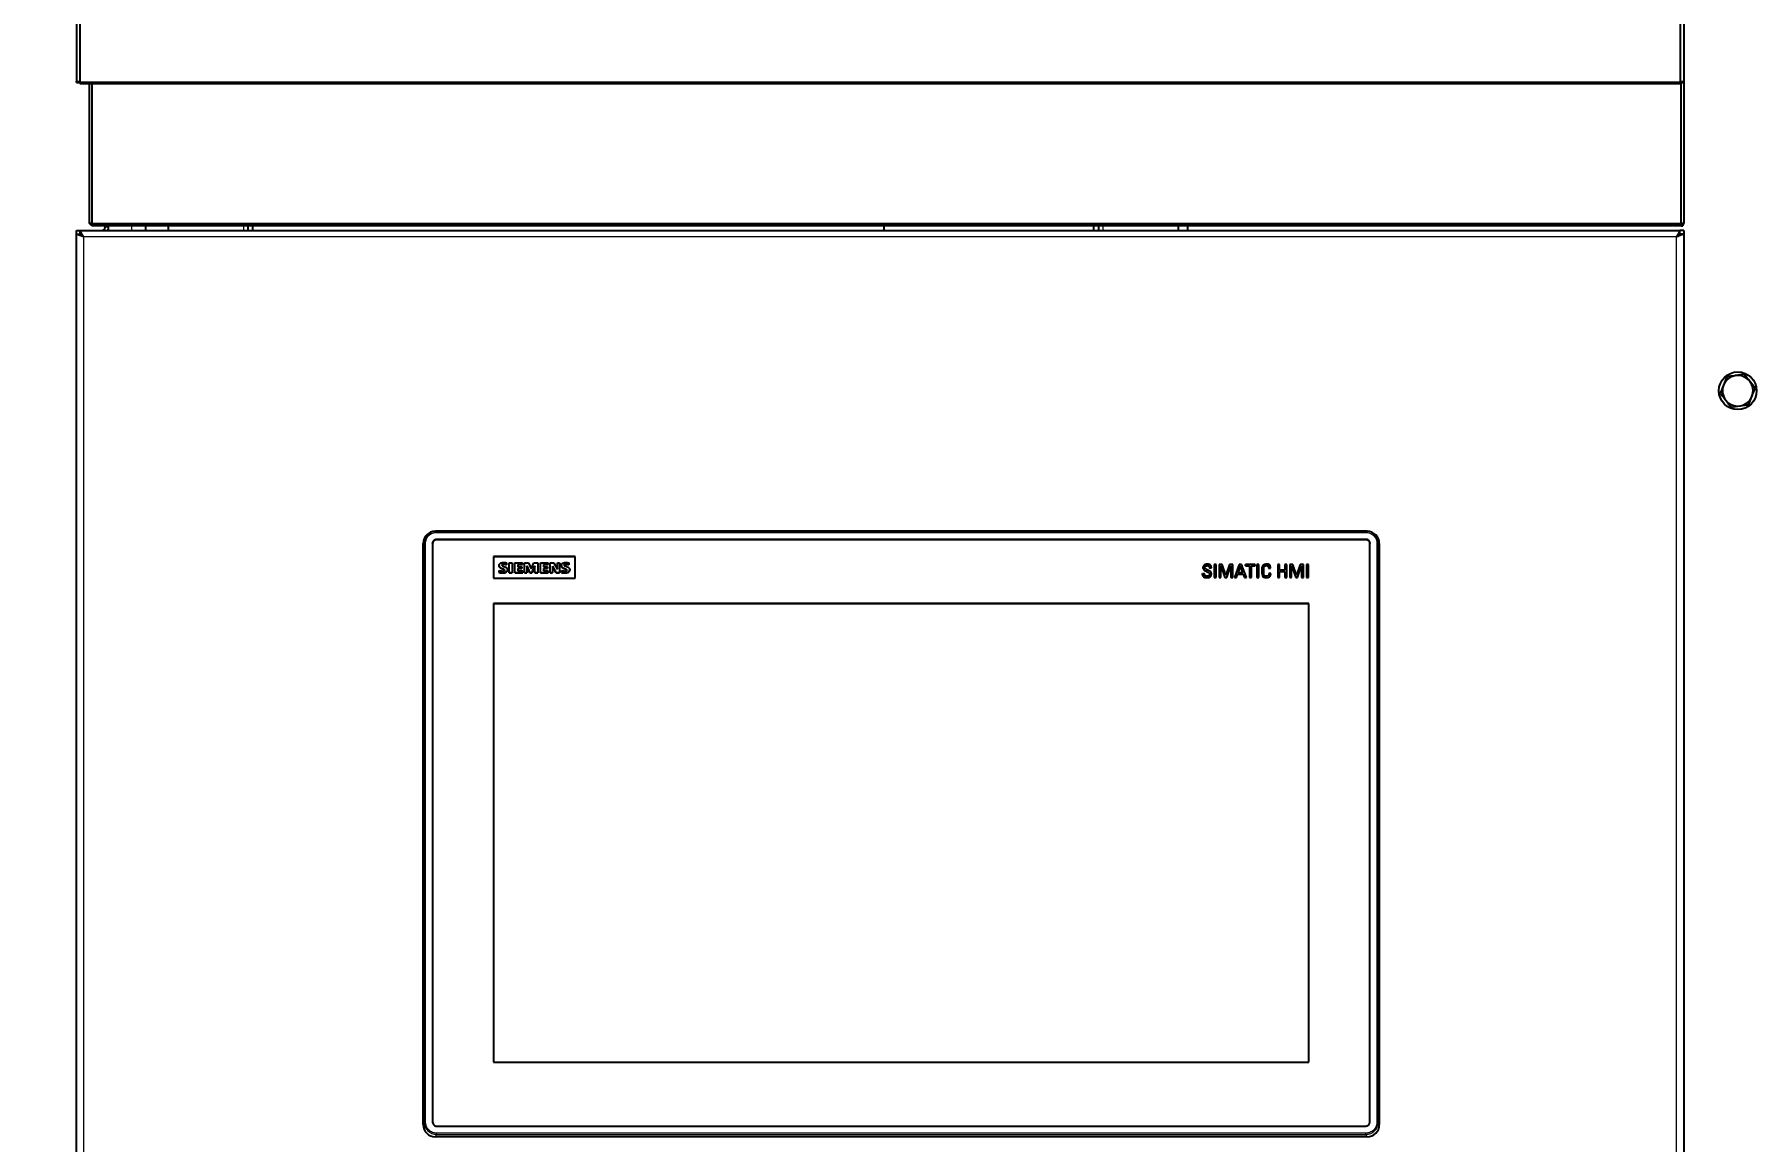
# Model space of a CAD drawing. Header units: millimetres. Extents: x -218071 to -203542, y 15363 to 51382.
# Drawn here: x -217997.2 to -217924, y 51255.2 to 51302.2 of the extents above; entities that cross this region are included whole.
import ezdxf

# ---------------------------------------------------------------- set-up
doc = ezdxf.new("R2010")
doc.units = ezdxf.units.MM
doc.header["$LTSCALE"] = 4
doc.layers.add('TPF-DIMENSIONS', color=3, linetype='Continuous')
doc.layers.add('TPF-EQUIPEMENT', color=7, linetype='Continuous')
doc.dimstyles.new('ISO-25', dxfattribs={"dimtxt": 2.5, "dimasz": 2, "dimexe": 1.25, "dimexo": 0.625, "dimtad": 1, "dimtxsty": 'Standard', "dimcen": -2.5, "dimclrt": 256, "dimadec": 0, "dimazin": 0, "dimtfac": 1, "dimtmove": 0, "dimatfit": 3, "dimfxl": 1, "dimarcsym": 0})

# ---------------------------------------------------------------- blocks, each defined once
blk = doc.blocks.new('*D683')
at = {"layer": 'Defpoints', "color": 0, "transparency": 16777216}
for p in [(-217983.006, 51382.036), (-218049.028, 51132.036), (-217978.57, 51132.036)]:
    blk.add_point(p, dxfattribs=at)
at = {"layer": 'TPF-DIMENSIONS', "color": 0, "lineweight": -2, "transparency": 16777216}
for p, q in [((-217983.631, 51382.036), (-218050.278, 51382.036)), ((-218049.028, 51380.036), (-218049.028, 51134.036)), ((-217979.195, 51132.036), (-218050.278, 51132.036))]:
    blk.add_line(p, q, dxfattribs=at)
at = {"layer": 'TPF-DIMENSIONS', "color": 0, "transparency": 16777216}
for points in [[(-218049.362, 51380.036), (-218048.695, 51380.036), (-218049.028, 51382.036)], [(-218049.362, 51134.036), (-218048.695, 51134.036), (-218049.028, 51132.036)]]:
    blk.add_solid(points, dxfattribs=at)
at = {"layer": 'TPF-DIMENSIONS', "transparency": 16777216, "insert": (-218052.153, 51258.036), "char_height": 2.5, "attachment_point": 2, "rotation": 90}
blk.add_mtext('250', dxfattribs=at)

msp = doc.modelspace()

# ---------------------------------------------------------------- linework, layer by layer
at = {"layer": 'TPF-EQUIPEMENT', "color": 7, "linetype": 'Continuous', "lineweight": 25, "transparency": 33554671}
for p, q in [((-217995.393, 51312.028), (-217995.393, 51300.179)), ((-217995.243, 51311.951), (-217995.243, 51300.149)), ((-217927.293, 51311.951), (-217927.293, 51300.149)), ((-217927.143, 51312.028), (-217927.143, 51300.179)), ((-217995.393, 51300.132), (-217995.393, 51300.179)), ((-217995.393, 51300.132), (-217995.243, 51300.132)), ((-217995.243, 51300.149), (-217995.243, 51300.079)), ((-217995.243, 51300.079), (-217927.293, 51300.079)), ((-217994.843, 51294.136), (-217994.843, 51300.079)), ((-217994.743, 51300.079), (-217994.743, 51294.136)), ((-217927.293, 51300.149), (-217927.293, 51300.079)), ((-217927.293, 51300.132), (-217927.143, 51300.132)), ((-217927.243, 51294.136), (-217927.243, 51300.132)), ((-217927.143, 51300.179), (-217927.143, 51300.132)), ((-217927.143, 51300.132), (-217927.143, 51294.136)), ((-217995.393, 51293.689), (-217995.393, 51293.839)), ((-217995.393, 51293.839), (-217995.229, 51293.839)), ((-217995.229, 51293.839), (-217927.307, 51293.839)), ((-217995.229, 51293.689), (-217995.229, 51293.839)), ((-217995.093, 51293.839), (-217995.093, 51293.84)), ((-217995.093, 51293.84), (-217994.881, 51293.84)), ((-217994.881, 51293.839), (-217994.881, 51293.84)), ((-217994.881, 51293.84), (-217992.636, 51293.84)), ((-217994.743, 51294.036), (-217994.843, 51294.136)), ((-217994.743, 51294.136), (-217994.843, 51294.136)), ((-217994.743, 51294.036), (-217994.743, 51294.136)), ((-217994.743, 51294.136), (-217927.243, 51294.136)), ((-217927.243, 51294.036), (-217994.743, 51294.036)), ((-217994.173, 51293.99), (-217994.173, 51294.036)), ((-217994.023, 51293.99), (-217994.023, 51294.036)), ((-217994.023, 51293.84), (-217994.023, 51293.99)), ((-217992.636, 51293.839), (-217992.636, 51293.84)), ((-217992.443, 51293.839), (-217992.443, 51294.036)), ((-217991.498, 51294.036), (-217991.498, 51293.839)), ((-217988.098, 51293.839), (-217988.098, 51294.036)), ((-217987.898, 51293.839), (-217987.898, 51294.036)), ((-217961.098, 51293.839), (-217961.098, 51294.036)), ((-217952.198, 51294.036), (-217952.198, 51293.839)), ((-217951.998, 51294.036), (-217951.998, 51293.839)), ((-217948.598, 51293.839), (-217948.598, 51294.036)), ((-217948.198, 51293.839), (-217948.198, 51294.036)), ((-217927.307, 51293.689), (-217927.307, 51293.839)), ((-217927.143, 51293.839), (-217927.307, 51293.839)), ((-217927.243, 51294.136), (-217927.243, 51294.036)), ((-217927.143, 51294.136), (-217927.243, 51294.136)), ((-217927.143, 51294.136), (-217927.243, 51294.036)), ((-217927.243, 51294.036), (-217927.179, 51294.036)), ((-217927.179, 51294.1), (-217927.179, 51294.036)), ((-217927.143, 51293.839), (-217927.143, 51293.689)), ((-217995.393, 51293.689), (-217995.229, 51293.689)), ((-217995.391, 51293.677), (-217995.393, 51293.675)), ((-217995.393, 51213.154), (-217995.393, 51293.675)), ((-217995.277, 51293.676), (-217995.388, 51293.678)), ((-217995.242, 51293.676), (-217995.277, 51293.676)), ((-217927.143, 51293.689), (-217927.307, 51293.689)), ((-217927.294, 51293.676), (-217927.26, 51293.676)), ((-217927.149, 51293.678), (-217927.26, 51293.676)), ((-217927.143, 51293.675), (-217927.146, 51293.677)), ((-217927.143, 51293.675), (-217927.143, 51213.154)), ((-217925.315, 51287.623), (-217925.453, 51287.274)), ((-217924.573, 51287.734), (-217924.944, 51287.679)), ((-217924.381, 51286.448), (-217924.244, 51286.797)), ((-217925.124, 51286.338), (-217924.753, 51286.393)), ((-217980.1, 51281.067), (-217980.15, 51281.067)), ((-217940.637, 51281.067), (-217980.1, 51281.067)), ((-217940.638, 51280.723), (-217980.098, 51280.723)), ((-217980.098, 51280.72), (-217940.638, 51280.72)), ((-217940.586, 51281.067), (-217940.637, 51281.067)), ((-217980.668, 51255.872), (-217980.668, 51280.551)), ((-217980.268, 51280.554), (-217980.268, 51255.977)), ((-217974.218, 51280.002), (-217977.678, 51280.002)), ((-217977.678, 51280.002), (-217977.678, 51279.083)), ((-217977.678, 51280.001), (-217974.218, 51280.001)), ((-217974.218, 51279.083), (-217974.218, 51280.002)), ((-217940.468, 51255.977), (-217940.468, 51280.554)), ((-217940.068, 51280.551), (-217940.068, 51255.872)), ((-217977.445, 51279.612), (-217977.445, 51279.609)), ((-217977.436, 51279.317), (-217977.436, 51279.403)), ((-217977.436, 51279.315), (-217977.436, 51279.317)), ((-217977.229, 51279.442), (-217977.229, 51279.441)), ((-217977.125, 51279.727), (-217977.125, 51279.644)), ((-217977.125, 51279.644), (-217977.125, 51279.643)), ((-217977.089, 51279.436), (-217977.089, 51279.439)), ((-217977.023, 51279.735), (-217976.89, 51279.735)), ((-217977.023, 51279.31), (-217977.023, 51279.735)), ((-217977.023, 51279.308), (-217977.023, 51279.31)), ((-217976.89, 51279.31), (-217977.023, 51279.31)), ((-217977.023, 51279.308), (-217976.89, 51279.308)), ((-217976.89, 51279.735), (-217976.89, 51279.31)), ((-217976.89, 51279.31), (-217976.89, 51279.308)), ((-217976.779, 51279.735), (-217976.446, 51279.735)), ((-217976.779, 51279.31), (-217976.779, 51279.735)), ((-217976.441, 51279.31), (-217976.779, 51279.31)), ((-217976.779, 51279.308), (-217976.779, 51279.31)), ((-217976.779, 51279.308), (-217976.441, 51279.308)), ((-217976.446, 51279.658), (-217976.651, 51279.658)), ((-217976.651, 51279.658), (-217976.651, 51279.562)), ((-217976.651, 51279.656), (-217976.446, 51279.656)), ((-217976.651, 51279.562), (-217976.472, 51279.562)), ((-217976.472, 51279.492), (-217976.651, 51279.492)), ((-217976.651, 51279.492), (-217976.651, 51279.392)), ((-217976.651, 51279.49), (-217976.472, 51279.49)), ((-217976.651, 51279.392), (-217976.441, 51279.392)), ((-217976.472, 51279.562), (-217976.472, 51279.492)), ((-217976.472, 51279.492), (-217976.472, 51279.49)), ((-217976.446, 51279.735), (-217976.446, 51279.658)), ((-217976.446, 51279.658), (-217976.446, 51279.656)), ((-217976.441, 51279.392), (-217976.441, 51279.31)), ((-217976.441, 51279.31), (-217976.441, 51279.308)), ((-217976.362, 51279.31), (-217976.362, 51279.735)), ((-217976.362, 51279.735), (-217976.195, 51279.735)), ((-217976.27, 51279.31), (-217976.362, 51279.31)), ((-217976.362, 51279.308), (-217976.362, 51279.31)), ((-217976.362, 51279.308), (-217976.27, 51279.308)), ((-217976.14, 51279.306), (-217976.27, 51279.6)), ((-217976.27, 51279.6), (-217976.27, 51279.31)), ((-217976.27, 51279.599), (-217976.14, 51279.304)), ((-217976.27, 51279.31), (-217976.27, 51279.308)), ((-217976.195, 51279.735), (-217976.08, 51279.468)), ((-217976.061, 51279.306), (-217976.14, 51279.306)), ((-217976.14, 51279.306), (-217976.14, 51279.304)), ((-217976.14, 51279.304), (-217976.061, 51279.304)), ((-217976.08, 51279.468), (-217975.962, 51279.735)), ((-217975.928, 51279.6), (-217976.061, 51279.306)), ((-217976.061, 51279.304), (-217975.928, 51279.599)), ((-217976.061, 51279.306), (-217976.061, 51279.304)), ((-217975.962, 51279.735), (-217975.803, 51279.735)), ((-217975.928, 51279.31), (-217975.928, 51279.6)), ((-217975.803, 51279.31), (-217975.928, 51279.31)), ((-217975.928, 51279.31), (-217975.928, 51279.308)), ((-217975.928, 51279.308), (-217975.803, 51279.308)), ((-217975.803, 51279.735), (-217975.803, 51279.31)), ((-217975.803, 51279.31), (-217975.803, 51279.308)), ((-217975.691, 51279.31), (-217975.691, 51279.735)), ((-217975.691, 51279.735), (-217975.358, 51279.735)), ((-217975.354, 51279.31), (-217975.691, 51279.31)), ((-217975.691, 51279.308), (-217975.691, 51279.31)), ((-217975.691, 51279.308), (-217975.354, 51279.308)), ((-217975.358, 51279.658), (-217975.563, 51279.658)), ((-217975.563, 51279.658), (-217975.563, 51279.562)), ((-217975.563, 51279.656), (-217975.358, 51279.656)), ((-217975.563, 51279.562), (-217975.385, 51279.562)), ((-217975.385, 51279.492), (-217975.563, 51279.492)), ((-217975.563, 51279.492), (-217975.563, 51279.392)), ((-217975.563, 51279.49), (-217975.385, 51279.49)), ((-217975.563, 51279.392), (-217975.354, 51279.392)), ((-217975.385, 51279.562), (-217975.385, 51279.492)), ((-217975.385, 51279.492), (-217975.385, 51279.49)), ((-217975.358, 51279.735), (-217975.358, 51279.658)), ((-217975.358, 51279.658), (-217975.358, 51279.656)), ((-217975.354, 51279.392), (-217975.354, 51279.31)), ((-217975.354, 51279.31), (-217975.354, 51279.308)), ((-217975.275, 51279.31), (-217975.275, 51279.735)), ((-217975.275, 51279.735), (-217975.125, 51279.735)), ((-217975.183, 51279.31), (-217975.275, 51279.31)), ((-217975.275, 51279.308), (-217975.275, 51279.31)), ((-217975.275, 51279.308), (-217975.183, 51279.308)), ((-217975.021, 51279.31), (-217975.183, 51279.591)), ((-217975.183, 51279.591), (-217975.183, 51279.31)), ((-217975.183, 51279.589), (-217975.021, 51279.308)), ((-217975.183, 51279.31), (-217975.183, 51279.308)), ((-217975.125, 51279.735), (-217974.968, 51279.459)), ((-217975.021, 51279.31), (-217975.021, 51279.308)), ((-217974.876, 51279.31), (-217975.021, 51279.31)), ((-217975.021, 51279.308), (-217974.876, 51279.308)), ((-217974.968, 51279.459), (-217974.968, 51279.735)), ((-217974.968, 51279.735), (-217974.876, 51279.735)), ((-217974.876, 51279.735), (-217974.876, 51279.31)), ((-217974.876, 51279.31), (-217974.876, 51279.308)), ((-217974.801, 51279.612), (-217974.801, 51279.609)), ((-217974.792, 51279.317), (-217974.792, 51279.403)), ((-217974.792, 51279.315), (-217974.792, 51279.317)), ((-217974.481, 51279.727), (-217974.481, 51279.644)), ((-217974.481, 51279.644), (-217974.481, 51279.643)), ((-217974.445, 51279.436), (-217974.445, 51279.439)), ((-217947.573, 51279.275), (-217947.493, 51279.275)), ((-217947.573, 51279.274), (-217947.573, 51279.275)), ((-217947.485, 51279.404), (-217947.485, 51279.405)), ((-217947.267, 51279.375), (-217947.403, 51279.443)), ((-217947.348, 51279.337), (-217947.348, 51279.338)), ((-217947.282, 51279.511), (-217947.198, 51279.511)), ((-217947.282, 51279.51), (-217947.282, 51279.511)), ((-217947.282, 51279.51), (-217947.198, 51279.51)), ((-217947.198, 51279.51), (-217947.198, 51279.511)), ((-217947.081, 51279.659), (-217947.081, 51279.112)), ((-217947, 51279.659), (-217947.081, 51279.659)), ((-217947, 51279.112), (-217947, 51279.659)), ((-217946.866, 51279.659), (-217946.866, 51279.112)), ((-217946.736, 51279.659), (-217946.866, 51279.659)), ((-217946.791, 51279.599), (-217946.62, 51279.112)), ((-217946.791, 51279.112), (-217946.791, 51279.599)), ((-217946.791, 51279.598), (-217946.62, 51279.111)), ((-217946.579, 51279.2), (-217946.736, 51279.659)), ((-217946.423, 51279.659), (-217946.579, 51279.2)), ((-217946.544, 51279.112), (-217946.369, 51279.599)), ((-217946.544, 51279.111), (-217946.369, 51279.598)), ((-217946.288, 51279.659), (-217946.423, 51279.659)), ((-217946.369, 51279.599), (-217946.369, 51279.112)), ((-217946.288, 51279.112), (-217946.288, 51279.659)), ((-217946.016, 51279.659), (-217946.216, 51279.112)), ((-217946.134, 51279.112), (-217946.087, 51279.242)), ((-217946.134, 51279.111), (-217946.087, 51279.241)), ((-217946.087, 51279.242), (-217945.844, 51279.242)), ((-217946.087, 51279.242), (-217946.087, 51279.241)), ((-217946.087, 51279.241), (-217945.844, 51279.241)), ((-217946.068, 51279.303), (-217945.967, 51279.595)), ((-217945.967, 51279.594), (-217946.068, 51279.303)), ((-217945.865, 51279.303), (-217946.068, 51279.303)), ((-217945.913, 51279.659), (-217946.016, 51279.659)), ((-217945.967, 51279.595), (-217945.865, 51279.303)), ((-217945.967, 51279.594), (-217945.967, 51279.595)), ((-217945.866, 51279.303), (-217945.967, 51279.594)), ((-217945.708, 51279.112), (-217945.913, 51279.659)), ((-217945.844, 51279.242), (-217945.798, 51279.112)), ((-217945.844, 51279.241), (-217945.844, 51279.242)), ((-217945.844, 51279.241), (-217945.798, 51279.111)), ((-217945.747, 51279.599), (-217945.747, 51279.659)), ((-217945.334, 51279.659), (-217945.747, 51279.659)), ((-217945.747, 51279.599), (-217945.581, 51279.599)), ((-217945.747, 51279.599), (-217945.747, 51279.598)), ((-217945.747, 51279.598), (-217945.581, 51279.598)), ((-217945.581, 51279.599), (-217945.581, 51279.112)), ((-217945.5, 51279.599), (-217945.334, 51279.599)), ((-217945.5, 51279.112), (-217945.5, 51279.599)), ((-217945.5, 51279.598), (-217945.334, 51279.598)), ((-217945.334, 51279.599), (-217945.334, 51279.659)), ((-217945.334, 51279.598), (-217945.334, 51279.599)), ((-217945.262, 51279.659), (-217945.262, 51279.112)), ((-217945.182, 51279.659), (-217945.262, 51279.659)), ((-217945.182, 51279.112), (-217945.182, 51279.659)), ((-217944.967, 51279.531), (-217944.967, 51279.532)), ((-217944.954, 51279.57), (-217944.954, 51279.569)), ((-217944.77, 51279.508), (-217944.687, 51279.508)), ((-217944.77, 51279.507), (-217944.77, 51279.508)), ((-217944.77, 51279.507), (-217944.687, 51279.507)), ((-217944.677, 51279.273), (-217944.76, 51279.273)), ((-217944.687, 51279.507), (-217944.687, 51279.508)), ((-217944.677, 51279.272), (-217944.677, 51279.273)), ((-217944.383, 51279.659), (-217944.383, 51279.112)), ((-217944.303, 51279.659), (-217944.383, 51279.659)), ((-217944.303, 51279.423), (-217944.303, 51279.659)), ((-217944.08, 51279.423), (-217944.303, 51279.423)), ((-217944.303, 51279.362), (-217944.08, 51279.362)), ((-217944.303, 51279.112), (-217944.303, 51279.362)), ((-217944.303, 51279.361), (-217944.08, 51279.361)), ((-217944.08, 51279.659), (-217944.08, 51279.423)), ((-217944, 51279.659), (-217944.08, 51279.659)), ((-217944.08, 51279.362), (-217944.08, 51279.112)), ((-217944, 51279.112), (-217944, 51279.659)), ((-217943.865, 51279.659), (-217943.865, 51279.112)), ((-217943.735, 51279.659), (-217943.865, 51279.659)), ((-217943.79, 51279.599), (-217943.619, 51279.112)), ((-217943.79, 51279.112), (-217943.79, 51279.599)), ((-217943.79, 51279.598), (-217943.619, 51279.111)), ((-217943.578, 51279.2), (-217943.735, 51279.659)), ((-217943.422, 51279.659), (-217943.578, 51279.2)), ((-217943.543, 51279.112), (-217943.368, 51279.599)), ((-217943.543, 51279.111), (-217943.368, 51279.598)), ((-217943.288, 51279.659), (-217943.422, 51279.659)), ((-217943.368, 51279.599), (-217943.368, 51279.112)), ((-217943.288, 51279.112), (-217943.288, 51279.659)), ((-217943.153, 51279.659), (-217943.153, 51279.112)), ((-217943.073, 51279.659), (-217943.153, 51279.659)), ((-217943.073, 51279.112), (-217943.073, 51279.659)), ((-217977.678, 51279.083), (-217974.218, 51279.083)), ((-217947.081, 51279.112), (-217947, 51279.112)), ((-217947.081, 51279.112), (-217947.081, 51279.111)), ((-217947.081, 51279.111), (-217947, 51279.111)), ((-217947, 51279.111), (-217947, 51279.112)), ((-217946.866, 51279.112), (-217946.791, 51279.112)), ((-217946.866, 51279.112), (-217946.866, 51279.111)), ((-217946.866, 51279.111), (-217946.791, 51279.111)), ((-217946.791, 51279.111), (-217946.791, 51279.112)), ((-217946.62, 51279.111), (-217946.62, 51279.112)), ((-217946.62, 51279.112), (-217946.544, 51279.112)), ((-217946.62, 51279.111), (-217946.544, 51279.111)), ((-217946.544, 51279.111), (-217946.544, 51279.112)), ((-217946.369, 51279.112), (-217946.288, 51279.112)), ((-217946.369, 51279.111), (-217946.369, 51279.112)), ((-217946.369, 51279.111), (-217946.288, 51279.111)), ((-217946.288, 51279.111), (-217946.288, 51279.112)), ((-217946.216, 51279.112), (-217946.134, 51279.112)), ((-217946.216, 51279.111), (-217946.216, 51279.112)), ((-217946.216, 51279.111), (-217946.134, 51279.111)), ((-217946.134, 51279.111), (-217946.134, 51279.112)), ((-217945.798, 51279.112), (-217945.708, 51279.112)), ((-217945.798, 51279.111), (-217945.798, 51279.112)), ((-217945.798, 51279.111), (-217945.708, 51279.111)), ((-217945.708, 51279.111), (-217945.708, 51279.112)), ((-217945.581, 51279.112), (-217945.5, 51279.112)), ((-217945.581, 51279.111), (-217945.581, 51279.112)), ((-217945.581, 51279.111), (-217945.5, 51279.111)), ((-217945.5, 51279.111), (-217945.5, 51279.112)), ((-217945.262, 51279.112), (-217945.182, 51279.112)), ((-217945.262, 51279.112), (-217945.262, 51279.111)), ((-217945.262, 51279.111), (-217945.182, 51279.111)), ((-217945.182, 51279.111), (-217945.182, 51279.112)), ((-217944.383, 51279.112), (-217944.383, 51279.111)), ((-217944.383, 51279.112), (-217944.303, 51279.112)), ((-217944.383, 51279.111), (-217944.303, 51279.111)), ((-217944.303, 51279.111), (-217944.303, 51279.112)), ((-217944.08, 51279.111), (-217944.08, 51279.112)), ((-217944.08, 51279.112), (-217944, 51279.112)), ((-217944.08, 51279.111), (-217944, 51279.111)), ((-217944, 51279.111), (-217944, 51279.112)), ((-217943.865, 51279.112), (-217943.865, 51279.111)), ((-217943.865, 51279.112), (-217943.79, 51279.112)), ((-217943.865, 51279.111), (-217943.79, 51279.111)), ((-217943.79, 51279.111), (-217943.79, 51279.112)), ((-217943.619, 51279.111), (-217943.619, 51279.112)), ((-217943.619, 51279.112), (-217943.543, 51279.112)), ((-217943.619, 51279.111), (-217943.543, 51279.111)), ((-217943.543, 51279.111), (-217943.543, 51279.112)), ((-217943.368, 51279.112), (-217943.288, 51279.112)), ((-217943.368, 51279.111), (-217943.368, 51279.112)), ((-217943.368, 51279.111), (-217943.288, 51279.111)), ((-217943.288, 51279.111), (-217943.288, 51279.112)), ((-217943.153, 51279.112), (-217943.073, 51279.112)), ((-217943.153, 51279.112), (-217943.153, 51279.111)), ((-217943.153, 51279.111), (-217943.073, 51279.111)), ((-217943.073, 51279.111), (-217943.073, 51279.112)), ((-217943.058, 51278), (-217977.678, 51278)), ((-217977.678, 51278), (-217977.678, 51258.524)), ((-217977.678, 51277.998), (-217943.058, 51277.998)), ((-217943.058, 51258.524), (-217943.058, 51278)), ((-217977.678, 51258.524), (-217943.058, 51258.524)), ((-217980.098, 51255.808), (-217940.638, 51255.808)), ((-217940.586, 51255.355), (-217980.15, 51255.355))]:
    msp.add_line(p, q, dxfattribs=at)
at = {"layer": 'TPF-EQUIPEMENT', "color": 8, "linetype": 'Continuous', "lineweight": 18, "transparency": 33554671}
for p, q in [((-217995.393, 51300.179), (-217995.243, 51300.179)), ((-217995.243, 51300.149), (-217927.293, 51300.149)), ((-217927.293, 51300.179), (-217927.143, 51300.179)), ((-217994.173, 51293.99), (-217994.023, 51293.99)), ((-217993.043, 51293.84), (-217993.043, 51294.036)), ((-217988.298, 51294.036), (-217988.298, 51293.839)), ((-217951.798, 51293.839), (-217951.798, 51294.036)), ((-217995.093, 51293.566), (-217995.093, 51213.316)), ((-217927.443, 51293.566), (-217995.093, 51293.566)), ((-217927.443, 51213.316), (-217927.443, 51293.566)), ((-217980.1, 51281.067), (-217980.1, 51281.022)), ((-217980.1, 51281.022), (-217940.637, 51281.022)), ((-217980.098, 51280.723), (-217980.098, 51280.72)), ((-217940.638, 51280.723), (-217940.638, 51280.72)), ((-217940.637, 51281.067), (-217940.637, 51281.022)), ((-217980.668, 51280.551), (-217980.618, 51280.551)), ((-217980.618, 51280.551), (-217980.618, 51255.972)), ((-217980.568, 51255.976), (-217980.568, 51280.555)), ((-217940.168, 51280.555), (-217940.168, 51255.976)), ((-217940.119, 51255.972), (-217940.119, 51280.551)), ((-217940.119, 51280.551), (-217940.068, 51280.551)), ((-217977.29, 51279.301), (-217977.29, 51279.299)), ((-217974.648, 51279.473), (-217974.648, 51279.471)), ((-217974.646, 51279.301), (-217974.646, 51279.299)), ((-217947.528, 51279.141), (-217947.528, 51279.14)), ((-217980.618, 51255.972), (-217980.668, 51255.872)), ((-217940.068, 51255.872), (-217940.119, 51255.972)), ((-217980.15, 51255.355), (-217980.1, 51255.456)), ((-217980.1, 51255.509), (-217980.1, 51255.456)), ((-217940.637, 51255.509), (-217980.1, 51255.509)), ((-217980.1, 51255.456), (-217940.637, 51255.456)), ((-217940.637, 51255.456), (-217940.637, 51255.509)), ((-217940.637, 51255.456), (-217940.586, 51255.355))]:
    msp.add_line(p, q, dxfattribs=at)
at = {"layer": 'TPF-EQUIPEMENT', "color": 7, "linetype": 'Continuous', "lineweight": 25, "transparency": 33554671, "flags": 128}
for points in [[(-217995.205, 51293.67), (-217995.221, 51293.671), (-217995.236, 51293.672)], [(-217927.301, 51293.672), (-217927.315, 51293.671), (-217927.331, 51293.67)], [(-217947.475, 51279.529), (-217947.475, 51279.536), (-217947.466, 51279.569), (-217947.443, 51279.593), (-217947.408, 51279.607), (-217947.364, 51279.609), (-217947.338, 51279.604), (-217947.317, 51279.596), (-217947.301, 51279.583), (-217947.29, 51279.564), (-217947.284, 51279.54), (-217947.282, 51279.51), (-217947.282, 51279.51)], [(-217945.054, 51279.39), (-217945.054, 51279.295), (-217945.024, 51279.172), (-217944.995, 51279.137), (-217944.955, 51279.114), (-217944.898, 51279.101), (-217944.805, 51279.103), (-217944.734, 51279.132), (-217944.702, 51279.167), (-217944.683, 51279.213), (-217944.677, 51279.272), (-217944.677, 51279.272)]]:
    msp.add_lwpolyline(points, dxfattribs=at)
at = {"layer": 'TPF-EQUIPEMENT', "color": 7, "linetype": 'Continuous', "lineweight": 25, "transparency": 33554671}
msp.add_circle((-217924.848, 51287.036), 0.8, dxfattribs=at)
for centre, radius, start, end in [((-217994.323, 51293.99), 0.15, 270, 0), ((-217994.323, 51293.99), 0.3, 330, 0), ((-217924.848, 51287.036), 0.65, 158.47262, 218.47262), ((-217924.848, 51287.036), 0.65, 98.47262, 158.47262), ((-217924.848, 51287.036), 0.65, 38.47262, 98.47262), ((-217924.848, 51287.036), 0.65, 338.47262, 38.47262), ((-217924.848, 51287.036), 0.65, 218.47262, 278.47262), ((-217924.848, 51287.036), 0.65, 278.47262, 338.47262)]:
    msp.add_arc(centre, radius, start, end, dxfattribs=at)
at = {"layer": 'TPF-EQUIPEMENT', "color": 8, "linetype": 'Continuous', "lineweight": 18, "transparency": 33554671}
for centre, start, end in [((-217980.579, 51280.379), 86.44683, 102.68548), ((-217940.157, 51280.379), 77.31448, 93.5532), ((-217980.579, 51255.799), 86.44683, 102.68548), ((-217940.157, 51255.799), 77.31448, 93.5532)]:
    msp.add_arc(centre, 0.177, start, end, dxfattribs=at)
at = {"layer": 'TPF-EQUIPEMENT', "color": 7, "linetype": 'Continuous', "lineweight": 25, "transparency": 33554671}
for centre, major_axis, ratio, start_param, end_param in [((-217995.093, 51293.539), (-0.136, 0.3), 0.03287, 4.784752, 6.268281), ((-217927.443, 51293.539), (0.136, 0.3), 0.03287, 0.014904, 1.498434), ((-217995.093, 51293.539), (0.3, -0.137), 0.072246, 1.603709, 3.054671), ((-217995.093, 51293.539), (0.15, -0.136), 0.047789, 1.815027, 3.065195), ((-217995.093, 51293.539), (-0.136, 0.15), 0.043463, 4.924398, 6.243704), ((-217927.443, 51293.539), (0.3, 0.137), 0.072246, 0.086922, 1.537884), ((-217927.443, 51293.539), (0.136, 0.15), 0.043463, 0.039481, 1.372326), ((-217927.443, 51293.539), (0.15, 0.136), 0.047789, 0.076397, 1.331812), ((-217980.146, 51280.547), (0.445, -0.275), 0.991537, 2.127413, 3.690613), ((-217940.59, 51280.547), (0.445, 0.275), 0.991537, 5.73416, 7.29736), ((-217980.146, 51255.875), (0.445, 0.275), 0.991537, 2.592573, 4.155773), ((-217940.59, 51255.875), (0.445, -0.275), 0.991537, 5.26901, 6.832211)]:
    msp.add_ellipse(centre, major_axis=major_axis, ratio=ratio, start_param=start_param, end_param=end_param, dxfattribs=at)
for points, knots in [([(-217995.273, 51300.132), (-217995.267, 51300.127), (-217995.258, 51300.119), (-217995.247, 51300.118), (-217995.243, 51300.117)], [0, 0, 0, 0, 0.658145, 1, 1, 1, 1]), ([(-217925.453, 51287.274), (-217925.456, 51287.266), (-217925.503, 51287.148), (-217925.548, 51287.033), (-217925.591, 51286.925)], [0, 0, 0, 0, 0.070215, 1, 1, 1, 1]), ([(-217924.944, 51287.679), (-217924.953, 51287.677), (-217925.078, 51287.659), (-217925.201, 51287.64), (-217925.315, 51287.623)], [0, 0, 0, 0, 0.070215, 1, 1, 1, 1]), ([(-217924.339, 51287.44), (-217924.359, 51287.464), (-217924.438, 51287.564), (-217924.515, 51287.66), (-217924.573, 51287.734)], [0, 0, 0, 0, 0.241851, 1, 1, 1, 1]), ([(-217924.106, 51287.146), (-217924.123, 51287.168), (-217924.199, 51287.263), (-217924.278, 51287.363), (-217924.339, 51287.44)], [0, 0, 0, 0, 0.223713, 1, 1, 1, 1]), ([(-217925.591, 51286.925), (-217925.532, 51286.852), (-217925.455, 51286.755), (-217925.376, 51286.655), (-217925.357, 51286.631)], [0, 0, 0, 0, 0.758149, 1, 1, 1, 1]), ([(-217925.357, 51286.631), (-217925.296, 51286.554), (-217925.217, 51286.455), (-217925.141, 51286.359), (-217925.124, 51286.338)], [0, 0, 0, 0, 0.7762867, 1, 1, 1, 1]), ([(-217924.244, 51286.797), (-217924.24, 51286.805), (-217924.194, 51286.923), (-217924.148, 51287.039), (-217924.106, 51287.146)], [0, 0, 0, 0, 0.070215, 1, 1, 1, 1]), ([(-217924.753, 51286.393), (-217924.744, 51286.394), (-217924.618, 51286.413), (-217924.496, 51286.431), (-217924.381, 51286.448)], [0, 0, 0, 0, 0.070215, 1, 1, 1, 1]), ([(-217980.098, 51280.723), (-217980.124, 51280.719), (-217980.174, 51280.713), (-217980.229, 51280.668), (-217980.262, 51280.613), (-217980.266, 51280.574), (-217980.268, 51280.554)], [0, 0, 0, 0, 0.289674, 0.554232, 0.770131, 1, 1, 1, 1]), ([(-217980.268, 51280.55), (-217980.265, 51280.576), (-217980.258, 51280.625), (-217980.213, 51280.68), (-217980.159, 51280.713), (-217980.119, 51280.717), (-217980.098, 51280.72)], [0, 0, 0, 0, 0.289674, 0.554232, 0.770131, 1, 1, 1, 1]), ([(-217940.468, 51280.554), (-217940.472, 51280.579), (-217940.478, 51280.629), (-217940.523, 51280.683), (-217940.578, 51280.717), (-217940.618, 51280.721), (-217940.638, 51280.723)], [0, 0, 0, 0, 0.289674, 0.554232, 0.770131, 1, 1, 1, 1]), ([(-217940.638, 51280.72), (-217940.612, 51280.716), (-217940.563, 51280.71), (-217940.508, 51280.665), (-217940.475, 51280.61), (-217940.471, 51280.571), (-217940.468, 51280.55)], [0, 0, 0, 0, 0.289674, 0.554232, 0.770131, 1, 1, 1, 1]), ([(-217977.445, 51279.61), (-217977.445, 51279.609), (-217977.446, 51279.598), (-217977.442, 51279.576), (-217977.429, 51279.549), (-217977.41, 51279.528), (-217977.382, 51279.509), (-217977.333, 51279.487), (-217977.284, 51279.469), (-217977.245, 51279.452), (-217977.234, 51279.444), (-217977.229, 51279.441)], [0, 0, 0, 0, 0.005718, 0.117425, 0.224225, 0.307105, 0.407198, 0.565867, 0.856481, 0.943451, 1, 1, 1, 1]), ([(-217977.229, 51279.442), (-217977.233, 51279.445), (-217977.243, 51279.452), (-217977.269, 51279.464), (-217977.314, 51279.481), (-217977.364, 51279.501), (-217977.405, 51279.525), (-217977.428, 51279.549), (-217977.442, 51279.577), (-217977.447, 51279.61), (-217977.443, 51279.642), (-217977.431, 51279.675), (-217977.405, 51279.704), (-217977.363, 51279.727), (-217977.301, 51279.743), (-217977.219, 51279.745), (-217977.157, 51279.733), (-217977.125, 51279.727)], [0, 0, 0, 0, 0.021435, 0.053554, 0.124406, 0.232727, 0.290109, 0.332185, 0.377926, 0.42577, 0.47385, 0.518369, 0.578128, 0.645057, 0.721651, 0.859474, 1, 1, 1, 1]), ([(-217977.436, 51279.403), (-217977.387, 51279.39), (-217977.33, 51279.375), (-217977.264, 51279.38), (-217977.245, 51279.385), (-217977.232, 51279.391), (-217977.224, 51279.398), (-217977.219, 51279.407), (-217977.217, 51279.416), (-217977.218, 51279.426), (-217977.222, 51279.436), (-217977.227, 51279.44), (-217977.229, 51279.442)], [0, 0, 0, 0, 0.55649, 0.656808, 0.736253, 0.779483, 0.817124, 0.852179, 0.888309, 0.925895, 0.961866, 1, 1, 1, 1]), ([(-217977.29, 51279.301), (-217977.318, 51279.302), (-217977.367, 51279.303), (-217977.416, 51279.313), (-217977.436, 51279.317)], [0, 0, 0, 0, 0.5765406, 1, 1, 1, 1]), ([(-217977.436, 51279.315), (-217977.41, 51279.31), (-217977.362, 51279.301), (-217977.312, 51279.3), (-217977.29, 51279.299)], [0, 0, 0, 0, 0.543047, 1, 1, 1, 1]), ([(-217977.125, 51279.644), (-217977.164, 51279.656), (-217977.214, 51279.671), (-217977.275, 51279.668), (-217977.3, 51279.662), (-217977.314, 51279.651), (-217977.319, 51279.641), (-217977.321, 51279.63), (-217977.319, 51279.621), (-217977.313, 51279.612), (-217977.288, 51279.595), (-217977.238, 51279.578), (-217977.18, 51279.553), (-217977.137, 51279.53), (-217977.112, 51279.509), (-217977.097, 51279.485), (-217977.087, 51279.45), (-217977.089, 51279.403), (-217977.116, 51279.354), (-217977.162, 51279.322), (-217977.221, 51279.304), (-217977.266, 51279.302), (-217977.29, 51279.301)], [0, 0, 0, 0, 0.148071, 0.192361, 0.224524, 0.240542, 0.25533, 0.267218, 0.279159, 0.291368, 0.305469, 0.390099, 0.485201, 0.536543, 0.57217, 0.604334, 0.637608, 0.708411, 0.773445, 0.836467, 0.910636, 1, 1, 1, 1]), ([(-217977.32, 51279.629), (-217977.32, 51279.632), (-217977.319, 51279.639), (-217977.314, 51279.65), (-217977.301, 51279.659), (-217977.281, 51279.666), (-217977.253, 51279.668), (-217977.199, 51279.666), (-217977.156, 51279.652), (-217977.125, 51279.643)], [0, 0, 0, 0, 0.042109, 0.097503, 0.157503, 0.25717, 0.388745, 0.549538, 1, 1, 1, 1]), ([(-217977.29, 51279.299), (-217977.266, 51279.3), (-217977.222, 51279.302), (-217977.162, 51279.32), (-217977.116, 51279.352), (-217977.091, 51279.394), (-217977.092, 51279.424), (-217977.092, 51279.437)], [0, 0, 0, 0, 0.2654726, 0.4858049, 0.6730208, 0.8662181, 1, 1, 1, 1]), ([(-217977.229, 51279.441), (-217977.227, 51279.438), (-217977.222, 51279.434), (-217977.218, 51279.425), (-217977.218, 51279.419), (-217977.218, 51279.417)], [0, 0, 0, 0, 0.3686126, 0.7163248, 1, 1, 1, 1]), ([(-217974.648, 51279.473), (-217974.672, 51279.482), (-217974.71, 51279.497), (-217974.757, 51279.521), (-217974.782, 51279.546), (-217974.799, 51279.578), (-217974.803, 51279.618), (-217974.795, 51279.662), (-217974.768, 51279.699), (-217974.709, 51279.735), (-217974.607, 51279.749), (-217974.525, 51279.734), (-217974.481, 51279.727)], [0, 0, 0, 0, 0.126572, 0.202764, 0.252944, 0.30052, 0.375171, 0.447005, 0.516008, 0.592396, 0.781642, 1, 1, 1, 1]), ([(-217974.8, 51279.61), (-217974.799, 51279.597), (-217974.798, 51279.574), (-217974.782, 51279.545), (-217974.757, 51279.519), (-217974.71, 51279.496), (-217974.672, 51279.481), (-217974.648, 51279.471)], [0, 0, 0, 0, 0.173744, 0.304553, 0.442518, 0.652, 1, 1, 1, 1]), ([(-217974.792, 51279.403), (-217974.747, 51279.391), (-217974.686, 51279.376), (-217974.616, 51279.38), (-217974.591, 51279.389), (-217974.582, 51279.396), (-217974.576, 51279.404), (-217974.573, 51279.413), (-217974.573, 51279.422), (-217974.575, 51279.43), (-217974.58, 51279.438), (-217974.588, 51279.445), (-217974.61, 51279.458), (-217974.631, 51279.466), (-217974.648, 51279.473)], [0, 0, 0, 0, 0.407247, 0.563082, 0.60683, 0.643422, 0.668646, 0.693958, 0.720996, 0.747007, 0.772883, 0.801394, 0.841935, 1, 1, 1, 1]), ([(-217974.646, 51279.301), (-217974.674, 51279.302), (-217974.723, 51279.303), (-217974.771, 51279.313), (-217974.792, 51279.317)], [0, 0, 0, 0, 0.576541, 1, 1, 1, 1]), ([(-217974.792, 51279.315), (-217974.766, 51279.31), (-217974.717, 51279.301), (-217974.668, 51279.3), (-217974.646, 51279.299)], [0, 0, 0, 0, 0.543047, 1, 1, 1, 1]), ([(-217974.481, 51279.644), (-217974.521, 51279.656), (-217974.568, 51279.671), (-217974.625, 51279.669), (-217974.645, 51279.665), (-217974.661, 51279.659), (-217974.672, 51279.649), (-217974.676, 51279.638), (-217974.676, 51279.627), (-217974.673, 51279.617), (-217974.666, 51279.609), (-217974.647, 51279.599), (-217974.596, 51279.578), (-217974.534, 51279.553), (-217974.478, 51279.52), (-217974.454, 51279.489), (-217974.443, 51279.448), (-217974.446, 51279.399), (-217974.474, 51279.351), (-217974.52, 51279.321), (-217974.579, 51279.304), (-217974.622, 51279.302), (-217974.646, 51279.301)], [0, 0, 0, 0, 0.150692, 0.182131, 0.207531, 0.227736, 0.243809, 0.259173, 0.27168, 0.283724, 0.295711, 0.310619, 0.362531, 0.499513, 0.557649, 0.600006, 0.643714, 0.713164, 0.777003, 0.839326, 0.91243, 1, 1, 1, 1]), ([(-217974.676, 51279.629), (-217974.676, 51279.631), (-217974.676, 51279.637), (-217974.672, 51279.647), (-217974.661, 51279.657), (-217974.644, 51279.664), (-217974.616, 51279.668), (-217974.559, 51279.667), (-217974.513, 51279.652), (-217974.481, 51279.643)], [0, 0, 0, 0, 0.027608, 0.085188, 0.14542, 0.227003, 0.331162, 0.541912, 1, 1, 1, 1]), ([(-217974.648, 51279.471), (-217974.628, 51279.464), (-217974.604, 51279.455), (-217974.581, 51279.438), (-217974.575, 51279.429), (-217974.573, 51279.422), (-217974.574, 51279.418), (-217974.574, 51279.417)], [0, 0, 0, 0, 0.64292, 0.768874, 0.874882, 0.964906, 1, 1, 1, 1]), ([(-217974.646, 51279.299), (-217974.622, 51279.3), (-217974.579, 51279.302), (-217974.52, 51279.319), (-217974.475, 51279.35), (-217974.448, 51279.392), (-217974.448, 51279.423), (-217974.448, 51279.437)], [0, 0, 0, 0, 0.260001, 0.477053, 0.662094, 0.851639, 1, 1, 1, 1]), ([(-217947.528, 51279.141), (-217947.536, 51279.149), (-217947.552, 51279.167), (-217947.57, 51279.213), (-217947.572, 51279.25), (-217947.573, 51279.275)], [0, 0, 0, 0, 0.2377668, 0.5001457, 1, 1, 1, 1]), ([(-217947.573, 51279.274), (-217947.571, 51279.244), (-217947.569, 51279.204), (-217947.547, 51279.16), (-217947.534, 51279.146), (-217947.528, 51279.14)], [0, 0, 0, 0, 0.615562, 0.814037, 1, 1, 1, 1]), ([(-217947.198, 51279.511), (-217947.198, 51279.526), (-217947.2, 51279.555), (-217947.211, 51279.594), (-217947.235, 51279.631), (-217947.28, 51279.66), (-217947.344, 51279.672), (-217947.408, 51279.671), (-217947.464, 51279.658), (-217947.506, 51279.636), (-217947.538, 51279.603), (-217947.555, 51279.562), (-217947.56, 51279.519), (-217947.552, 51279.475), (-217947.525, 51279.434), (-217947.499, 51279.415), (-217947.485, 51279.405)], [0, 0, 0, 0, 0.067511, 0.125734, 0.178271, 0.257314, 0.351036, 0.460743, 0.53472, 0.602971, 0.667296, 0.73127, 0.794093, 0.858075, 0.924121, 1, 1, 1, 1]), ([(-217947.556, 51279.539), (-217947.557, 51279.532), (-217947.56, 51279.51), (-217947.551, 51279.474), (-217947.525, 51279.434), (-217947.499, 51279.415), (-217947.485, 51279.404)], [0, 0, 0, 0, 0.128643, 0.399401, 0.678896, 1, 1, 1, 1]), ([(-217947.528, 51279.141), (-217947.509, 51279.129), (-217947.468, 51279.103), (-217947.389, 51279.098), (-217947.316, 51279.104), (-217947.259, 51279.126), (-217947.22, 51279.158), (-217947.198, 51279.201), (-217947.191, 51279.25), (-217947.198, 51279.299), (-217947.225, 51279.343), (-217947.252, 51279.364), (-217947.267, 51279.375)], [0, 0, 0, 0, 0.1114745, 0.2530722, 0.3983246, 0.489157, 0.5706458, 0.6504978, 0.739463, 0.8223058, 0.9056562, 1, 1, 1, 1]), ([(-217947.528, 51279.14), (-217947.509, 51279.128), (-217947.468, 51279.102), (-217947.389, 51279.097), (-217947.316, 51279.103), (-217947.258, 51279.125), (-217947.221, 51279.157), (-217947.199, 51279.196), (-217947.197, 51279.223), (-217947.196, 51279.235)], [0, 0, 0, 0, 0.156596, 0.355509, 0.559556, 0.687155, 0.801628, 0.913802, 1, 1, 1, 1]), ([(-217947.348, 51279.338), (-217947.336, 51279.331), (-217947.315, 51279.318), (-217947.29, 51279.294), (-217947.276, 51279.268), (-217947.275, 51279.237), (-217947.282, 51279.206), (-217947.306, 51279.178), (-217947.343, 51279.163), (-217947.387, 51279.159), (-217947.433, 51279.164), (-217947.472, 51279.187), (-217947.494, 51279.228), (-217947.493, 51279.258), (-217947.493, 51279.275)], [0, 0, 0, 0, 0.088698, 0.161087, 0.222428, 0.280306, 0.356858, 0.428627, 0.50978, 0.611176, 0.71441, 0.804714, 0.893922, 1, 1, 1, 1]), ([(-217947.485, 51279.405), (-217947.459, 51279.393), (-217947.414, 51279.37), (-217947.368, 51279.348), (-217947.348, 51279.338)], [0, 0, 0, 0, 0.560598, 1, 1, 1, 1]), ([(-217947.485, 51279.404), (-217947.459, 51279.392), (-217947.414, 51279.369), (-217947.368, 51279.347), (-217947.348, 51279.337)], [0, 0, 0, 0, 0.5605976, 1, 1, 1, 1]), ([(-217947.403, 51279.443), (-217947.415, 51279.45), (-217947.436, 51279.462), (-217947.461, 51279.485), (-217947.475, 51279.511), (-217947.477, 51279.54), (-217947.469, 51279.571), (-217947.443, 51279.597), (-217947.406, 51279.61), (-217947.37, 51279.611), (-217947.339, 51279.607), (-217947.317, 51279.598), (-217947.3, 51279.584), (-217947.289, 51279.564), (-217947.283, 51279.539), (-217947.282, 51279.521), (-217947.282, 51279.511)], [0, 0, 0, 0, 0.094916, 0.172383, 0.237748, 0.299039, 0.380792, 0.459696, 0.548083, 0.652208, 0.714872, 0.768565, 0.817209, 0.867771, 0.927593, 1, 1, 1, 1]), ([(-217947.348, 51279.337), (-217947.336, 51279.33), (-217947.315, 51279.318), (-217947.29, 51279.294), (-217947.277, 51279.267), (-217947.274, 51279.245), (-217947.277, 51279.234), (-217947.278, 51279.231)], [0, 0, 0, 0, 0.297256, 0.539856, 0.74543, 0.939399, 1, 1, 1, 1]), ([(-217944.722, 51279.63), (-217944.735, 51279.64), (-217944.763, 51279.662), (-217944.843, 51279.674), (-217944.926, 51279.671), (-217944.999, 51279.636), (-217945.035, 51279.589), (-217945.054, 51279.527), (-217945.054, 51279.428), (-217945.059, 51279.309), (-217945.043, 51279.194), (-217944.997, 51279.135), (-217944.952, 51279.11), (-217944.887, 51279.099), (-217944.81, 51279.098), (-217944.739, 51279.123), (-217944.699, 51279.167), (-217944.68, 51279.217), (-217944.678, 51279.253), (-217944.677, 51279.273)], [0, 0, 0, 0, 0.0382945, 0.0850791, 0.1886225, 0.2337178, 0.2766058, 0.326042, 0.3865295, 0.5156704, 0.6174957, 0.6540232, 0.691214, 0.7377532, 0.812693, 0.8741702, 0.9116974, 0.9522447, 1, 1, 1, 1]), ([(-217944.76, 51279.273), (-217944.761, 51279.259), (-217944.762, 51279.233), (-217944.776, 51279.198), (-217944.8, 51279.173), (-217944.833, 51279.159), (-217944.868, 51279.158), (-217944.902, 51279.162), (-217944.933, 51279.175), (-217944.955, 51279.202), (-217944.972, 51279.254), (-217944.972, 51279.334), (-217944.974, 51279.432), (-217944.969, 51279.5), (-217944.967, 51279.532)], [0, 0, 0, 0, 0.068295, 0.126437, 0.179928, 0.234359, 0.29643, 0.352961, 0.399646, 0.454336, 0.520972, 0.663042, 0.844943, 1, 1, 1, 1]), ([(-217944.972, 51279.391), (-217944.972, 51279.406), (-217944.973, 51279.453), (-217944.969, 51279.5), (-217944.967, 51279.531)], [0, 0, 0, 0, 0.323014, 1, 1, 1, 1]), ([(-217944.967, 51279.532), (-217944.965, 51279.538), (-217944.962, 51279.551), (-217944.957, 51279.563), (-217944.954, 51279.57)], [0, 0, 0, 0, 0.474115, 1, 1, 1, 1]), ([(-217944.967, 51279.531), (-217944.965, 51279.537), (-217944.962, 51279.55), (-217944.957, 51279.563), (-217944.954, 51279.569)], [0, 0, 0, 0, 0.474115, 1, 1, 1, 1]), ([(-217944.954, 51279.57), (-217944.953, 51279.573), (-217944.95, 51279.579), (-217944.941, 51279.587), (-217944.924, 51279.599), (-217944.9, 51279.609), (-217944.869, 51279.613), (-217944.84, 51279.612), (-217944.813, 51279.606), (-217944.792, 51279.595), (-217944.78, 51279.579), (-217944.773, 51279.563), (-217944.77, 51279.539), (-217944.77, 51279.52), (-217944.77, 51279.508)], [0, 0, 0, 0, 0.034386, 0.076338, 0.127819, 0.265558, 0.362654, 0.47369, 0.579985, 0.670775, 0.730337, 0.790086, 0.87081, 1, 1, 1, 1]), ([(-217944.954, 51279.569), (-217944.953, 51279.572), (-217944.95, 51279.578), (-217944.941, 51279.586), (-217944.924, 51279.598), (-217944.9, 51279.608), (-217944.869, 51279.612), (-217944.84, 51279.611), (-217944.813, 51279.605), (-217944.792, 51279.594), (-217944.78, 51279.579), (-217944.773, 51279.562), (-217944.77, 51279.538), (-217944.77, 51279.519), (-217944.77, 51279.507)], [0, 0, 0, 0, 0.034386, 0.076338, 0.127819, 0.265558, 0.362654, 0.47369, 0.579985, 0.670775, 0.730337, 0.790086, 0.87081, 1, 1, 1, 1]), ([(-217944.687, 51279.508), (-217944.687, 51279.536), (-217944.689, 51279.58), (-217944.713, 51279.616), (-217944.722, 51279.63)], [0, 0, 0, 0, 0.621004, 1, 1, 1, 1]), ([(-217980.268, 51255.977), (-217980.265, 51255.951), (-217980.258, 51255.902), (-217980.213, 51255.848), (-217980.159, 51255.814), (-217980.119, 51255.81), (-217980.098, 51255.808)], [0, 0, 0, 0, 0.289674, 0.554232, 0.770131, 1, 1, 1, 1]), ([(-217940.638, 51255.808), (-217940.612, 51255.811), (-217940.563, 51255.818), (-217940.508, 51255.863), (-217940.475, 51255.917), (-217940.471, 51255.957), (-217940.468, 51255.977)], [0, 0, 0, 0, 0.289674, 0.554232, 0.770131, 1, 1, 1, 1])]:
    msp.add_open_spline(points, degree=3, knots=knots, dxfattribs=at)
at = {"layer": 'TPF-EQUIPEMENT', "color": 8, "linetype": 'Continuous', "lineweight": 18, "transparency": 33554671}
for points, knots in [([(-217980.1, 51281.067), (-217980.135, 51281.065), (-217980.205, 51281.061), (-217980.335, 51281.019), (-217980.476, 51280.926), (-217980.57, 51280.785), (-217980.612, 51280.656), (-217980.616, 51280.586), (-217980.618, 51280.551)], [0, 0, 0, 0, 0.130531, 0.257529, 0.5, 0.742473, 0.869471, 1, 1, 1, 1]), ([(-217980.568, 51280.555), (-217980.562, 51280.614), (-217980.552, 51280.704), (-217980.494, 51280.813), (-217980.434, 51280.888), (-217980.359, 51280.948), (-217980.25, 51281.006), (-217980.159, 51281.015), (-217980.1, 51281.022)], [0, 0, 0, 0, 0.239812, 0.368594, 0.5, 0.631406, 0.760188, 1, 1, 1, 1]), ([(-217940.119, 51280.551), (-217940.121, 51280.586), (-217940.125, 51280.656), (-217940.167, 51280.785), (-217940.261, 51280.926), (-217940.402, 51281.019), (-217940.532, 51281.061), (-217940.601, 51281.065), (-217940.637, 51281.067)], [0, 0, 0, 0, 0.130531, 0.257529, 0.5, 0.742474, 0.869471, 1, 1, 1, 1]), ([(-217940.637, 51281.022), (-217940.578, 51281.015), (-217940.487, 51281.006), (-217940.378, 51280.948), (-217940.303, 51280.888), (-217940.243, 51280.813), (-217940.184, 51280.704), (-217940.175, 51280.614), (-217940.168, 51280.555)], [0, 0, 0, 0, 0.2398121, 0.3685943, 0.5, 0.6314056, 0.7601879, 1, 1, 1, 1]), ([(-217980.618, 51255.972), (-217980.616, 51255.936), (-217980.612, 51255.867), (-217980.57, 51255.738), (-217980.476, 51255.598), (-217980.335, 51255.504), (-217980.205, 51255.462), (-217980.135, 51255.458), (-217980.1, 51255.456)], [0, 0, 0, 0, 0.130531, 0.257529, 0.5, 0.742473, 0.869471, 1, 1, 1, 1]), ([(-217980.1, 51255.509), (-217980.159, 51255.515), (-217980.25, 51255.525), (-217980.359, 51255.583), (-217980.434, 51255.643), (-217980.494, 51255.718), (-217980.552, 51255.826), (-217980.562, 51255.917), (-217980.568, 51255.976)], [0, 0, 0, 0, 0.239812, 0.368594, 0.5, 0.631406, 0.760188, 1, 1, 1, 1]), ([(-217940.168, 51255.976), (-217940.175, 51255.917), (-217940.184, 51255.826), (-217940.243, 51255.718), (-217940.303, 51255.643), (-217940.378, 51255.583), (-217940.487, 51255.525), (-217940.578, 51255.515), (-217940.637, 51255.509)], [0, 0, 0, 0, 0.239812, 0.368594, 0.5, 0.631406, 0.760188, 1, 1, 1, 1]), ([(-217940.637, 51255.456), (-217940.601, 51255.458), (-217940.532, 51255.462), (-217940.402, 51255.504), (-217940.261, 51255.598), (-217940.167, 51255.738), (-217940.125, 51255.867), (-217940.121, 51255.936), (-217940.119, 51255.972)], [0, 0, 0, 0, 0.130531, 0.257529, 0.5, 0.742473, 0.869471, 1, 1, 1, 1])]:
    msp.add_open_spline(points, degree=3, knots=knots, dxfattribs=at)

# ---------------------------------------------------------------- dimensions: what is measured, and where the dimension line sits
at = {"layer": 'TPF-DIMENSIONS', "transparency": 33554671}
dim = msp.add_linear_dim(base=(-218049.028, 51132.036), p1=(-217983.006, 51382.036), p2=(-217978.57, 51132.036), angle=90, dimstyle='ISO-25', dxfattribs=at)
dim.commit()
dim.dimension.update_dxf_attribs({"geometry": '*D683', "text_midpoint": (-218049.028, 51258.036), "dimtype": 160})

doc.saveas('drawing.dxf')
